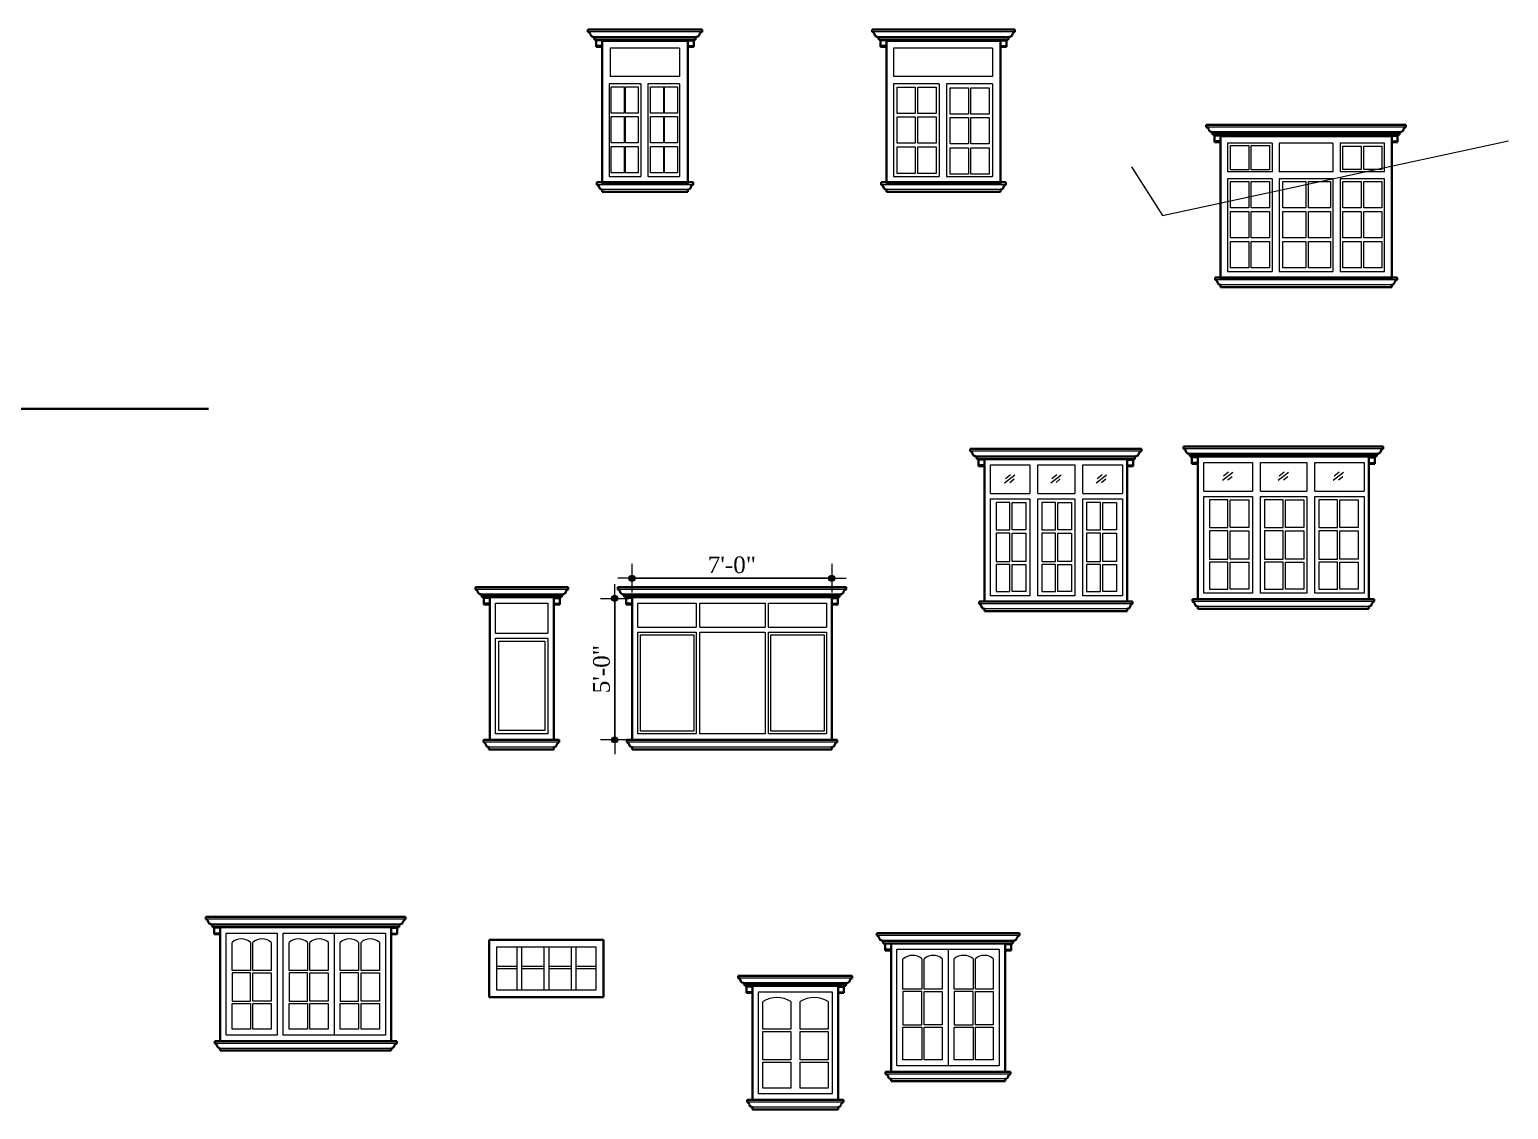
# Model space of a CAD drawing. Header units: inches. Extents: x 244 to 65245, y -2247 to 11745.
# Drawn here: x 62207 to 62829, y 8585 to 9039 of the extents above; entities that cross this region are included whole.
import ezdxf

# ---------------------------------------------------------------- set-up
doc = ezdxf.new("R2010")
doc.units = ezdxf.units.IN
doc.header["$MEASUREMENT"] = 0
for name, color, linetype, lineweight in [('CORNICE', 150, 'Continuous', 9), ('DIMENSION', 115, 'Continuous', 15), ('DOOR ELEVATION', 21, 'Continuous', 15), ('ELEVATION', 30, 'Continuous', 35), ('HACTH', 8, 'Continuous', 13), ('hatch', 12, 'Continuous', 9), ('Location', 8, 'Continuous', 13), ('WINDOW ELEVATION', 5, 'Continuous', 18), ('WINDOW FRAME', 3, 'Continuous', 15)]:
    doc.layers.add(name, color=color, linetype=linetype, lineweight=lineweight)
doc.styles.add('7 INCH', font='times.ttf', dxfattribs={"height": 7})
doc.dimstyles.new('7 INCH', dxfattribs={"dimscale": 0, "dimtxt": 7, "dimasz": 1, "dimexe": 2, "dimexo": 9, "dimgap": 2, "dimtad": 1, "dimdec": 0, "dimzin": 3, "dimdsep": 46, "dimlunit": 4, "dimtxsty": '7 INCH', "dimblk": 'DIM', "dimcen": 3, "dimdle": 3, "dimse1": 1, "dimse2": 1, "dimclrd": 256, "dimclre": 256, "dimclrt": 7, "dimadec": 1, "dimazin": 2, "dimtfac": 1, "dimtdec": 0, "dimtix": 1, "dimtofl": 0, "dimtmove": 2, "dimatfit": 3, "dimldrblk": 'DIM', "dimfxl": 2, "dimfrac": 2, "dimtolj": 2, "dimtzin": 0, "dimarcsym": 0})

# ---------------------------------------------------------------- blocks, each defined once
blk = doc.blocks.new('DIM')
at = {"layer": 'DIMENSION'}
h = blk.add_hatch(color=256, dxfattribs=at)
h.paths.add_polyline_path([(0, 1.28), (0, 0), (1.28, 0, 0.414214)])
h.paths.add_polyline_path([(1.28, 0), (0, 0), (0, -1.28, 0.414214)])
h.paths.add_polyline_path([(0, 0), (-1.28, 0, 0.414214), (0, -1.28)])
h.paths.add_polyline_path([(0, 1.28, 0.414214), (-1.28, 0), (0, 0)])
for p, q in [((-6, 0), (6, 0)), ((0, 6), (0, -6))]:
    blk.add_line(p, q, dxfattribs=at)
blk.add_circle((0, 0), 1.28, dxfattribs=at)
blk = doc.blocks.new('*D51')
at = {"layer": 'Defpoints', "color": 0, "lineweight": -2, "ltscale": 2, "transparency": 16777216}
for p in [(62544.85, 8808.01), (62460.85, 8800), (62544.85, 8800)]:
    blk.add_point(p, dxfattribs=at)
at = {"layer": 'DIMENSION', "lineweight": -2, "ltscale": 2, "transparency": 16777216}
blk.add_line((62461.85, 8808.01), (62543.85, 8808.01), dxfattribs=at)
at = {"layer": 'DIMENSION', "lineweight": -2, "ltscale": 2, "transparency": 16777216, "rotation": 180}
blk.add_blockref('DIM', (62460.85, 8808.01), dxfattribs=at)
at = {"layer": 'DIMENSION', "lineweight": -2, "ltscale": 2, "transparency": 16777216}
blk.add_blockref('DIM', (62544.85, 8808.01), dxfattribs=at)
at = {"layer": 'DIMENSION', "color": 7, "ltscale": 2, "transparency": 16777216, "insert": (62502.85, 8813.58), "char_height": 7, "attachment_point": 5, "style": '7 INCH'}
blk.add_mtext('\\A2;7\'-0"', dxfattribs=at)
blk = doc.blocks.new('*D52')
at = {"layer": 'Defpoints', "color": 0, "lineweight": -2, "ltscale": 2, "transparency": 16777216}
for p in [(62460.85, 8799.5), (62453.58, 8740), (62460.85, 8740)]:
    blk.add_point(p, dxfattribs=at)
at = {"layer": 'DIMENSION', "lineweight": -2, "ltscale": 2, "transparency": 16777216}
blk.add_line((62453.58, 8798.5), (62453.58, 8741), dxfattribs=at)
for p, rotation in [((62453.58, 8799.5), 90), ((62453.58, 8740), 270)]:
    blk.add_blockref('DIM', p, dxfattribs=dict(at, rotation=rotation))
at = {"layer": 'DIMENSION', "color": 7, "ltscale": 2, "transparency": 16777216, "insert": (62448.02, 8769.75), "char_height": 7, "attachment_point": 5, "rotation": 90, "style": '7 INCH'}
blk.add_mtext('\\A2;5\'-0"', dxfattribs=at)

msp = doc.modelspace()

# ---------------------------------------------------------------- linework, layer by layer
at = {"layer": 'CORNICE'}
for p, q in [((62675.08, 8861.43), (62603.08, 8861.43)), ((62672.82, 8859.41), (62605.34, 8859.41)), ((62672.32, 8858.91), (62605.84, 8858.91)), ((62776.8, 8862.46), (62692.8, 8862.46)), ((62774.55, 8860.43), (62695.06, 8860.43)), ((62774.05, 8859.94), (62695.56, 8859.94)), ((62698.8, 8858.69), (62696.3, 8858.69)), ((62770.8, 8858.69), (62773.3, 8858.69)), ((62609.08, 8857.66), (62606.58, 8857.66)), ((62609.08, 8855.66), (62606.58, 8855.66)), ((62669.08, 8857.66), (62671.58, 8857.66)), ((62669.08, 8855.66), (62671.58, 8855.66)), ((62698.8, 8856.69), (62696.3, 8856.69)), ((62770.8, 8856.69), (62773.3, 8856.69)), ((62433.97, 8803.27), (62394.97, 8803.27)), ((62550.85, 8803.27), (62454.85, 8803.27)), ((62431.71, 8801.24), (62397.22, 8801.24)), ((62431.21, 8800.75), (62397.72, 8800.75)), ((62400.97, 8799.5), (62398.47, 8799.5)), ((62400.97, 8797.5), (62398.47, 8797.5)), ((62427.97, 8799.5), (62430.47, 8799.5)), ((62427.97, 8797.5), (62430.47, 8797.5)), ((62548.6, 8801.24), (62457.11, 8801.24)), ((62548.1, 8800.75), (62457.61, 8800.75)), ((62460.85, 8799.5), (62458.35, 8799.5)), ((62460.85, 8797.5), (62458.35, 8797.5)), ((62544.85, 8799.5), (62547.35, 8799.5)), ((62544.85, 8797.5), (62547.35, 8797.5)), ((62671.34, 8797.16), (62606.82, 8797.16)), ((62773.06, 8798.19), (62696.55, 8798.19)), ((62770.8, 8796.16), (62698.8, 8796.16)), ((62669.08, 8795.14), (62609.08, 8795.14)), ((62430.22, 8739), (62398.39, 8739)), ((62427.97, 8736.97), (62400.65, 8736.97)), ((62547.11, 8739), (62458.6, 8739)), ((62544.85, 8736.97), (62460.85, 8736.97)), ((62365.59, 8664.51), (62281.59, 8664.51)), ((62363.33, 8662.48), (62283.85, 8662.48)), ((62362.83, 8661.99), (62284.35, 8661.99)), ((62287.59, 8660.74), (62285.09, 8660.74)), ((62359.59, 8660.74), (62362.09, 8660.74)), ((62287.59, 8658.74), (62285.09, 8658.74)), ((62359.59, 8658.74), (62362.09, 8658.74)), ((62623.79, 8657.66), (62563.79, 8657.66)), ((62621.53, 8655.63), (62566.05, 8655.63)), ((62621.03, 8655.14), (62566.05, 8655.14)), ((62617.79, 8653.89), (62620.29, 8653.89)), ((62569.79, 8651.89), (62567.29, 8651.89)), ((62617.79, 8651.89), (62620.29, 8651.89)), ((62553.49, 8639.78), (62505.49, 8639.78)), ((62551.23, 8637.76), (62507.75, 8637.76)), ((62550.73, 8637.26), (62507.75, 8637.26)), ((62511.49, 8636.01), (62508.99, 8636.01)), ((62547.49, 8636.01), (62549.99, 8636.01)), ((62511.49, 8634.01), (62508.99, 8634.01)), ((62547.49, 8634.01), (62549.99, 8634.01)), ((62361.85, 8612.24), (62285.33, 8612.24)), ((62359.59, 8610.21), (62287.59, 8610.21)), ((62620.05, 8599.39), (62567.53, 8599.39)), ((62617.79, 8597.36), (62569.79, 8597.36)), ((62549.75, 8587.51), (62509.23, 8587.51)), ((62547.49, 8585.49), (62511.49, 8585.49))]:
    msp.add_line(p, q, dxfattribs=at)
at = {"layer": 'DIMENSION', "ltscale": 2}
for p, q in [((62683.99, 8960.56), (62829.49, 8992.06)), ((62670.99, 8981.06), (62683.99, 8960.56)), ((62403.78, 8652.8), (62403.78, 8634.8)), ((62445.78, 8652.8), (62403.78, 8652.8)), ((62445.78, 8634.8), (62445.78, 8652.8)), ((62403.78, 8634.8), (62445.78, 8634.8))]:
    msp.add_line(p, q, dxfattribs=at)
at = {"layer": 'DOOR ELEVATION', "linetype": 'Continuous'}
for p, q in [((62711.39, 8991.02), (62711.39, 8979.02)), ((62730.1, 8991.02), (62711.39, 8991.02)), ((62730.1, 8991.02), (62730.1, 8979.02)), ((62733.1, 8991.02), (62733.1, 8979.02)), ((62755.68, 8991.02), (62733.1, 8991.02)), ((62755.68, 8991.02), (62755.68, 8979.02)), ((62777.39, 8991.02), (62758.68, 8991.02)), ((62758.68, 8991.02), (62758.68, 8979.02)), ((62777.39, 8979.02), (62777.39, 8991.02)), ((62730.1, 8979.02), (62711.39, 8979.02)), ((62755.68, 8979.02), (62733.1, 8979.02)), ((62777.39, 8979.02), (62758.68, 8979.02)), ((62730.1, 8976.02), (62711.39, 8976.02)), ((62711.39, 8976.02), (62711.39, 8937.02)), ((62730.1, 8976.02), (62730.1, 8937.02)), ((62755.68, 8976.02), (62733.1, 8976.02)), ((62733.1, 8976.02), (62733.1, 8937.02)), ((62755.68, 8976.02), (62755.68, 8937.02)), ((62777.39, 8976.02), (62758.68, 8976.02)), ((62758.68, 8976.02), (62758.68, 8937.02)), ((62777.39, 8937.02), (62777.39, 8976.02)), ((62711.39, 8937.02), (62730.1, 8937.02)), ((62733.1, 8937.02), (62755.68, 8937.02)), ((62758.68, 8937.02), (62777.39, 8937.02))]:
    msp.add_line(p, q, dxfattribs=at)
at = {"layer": 'ELEVATION', "linetype": 'Continuous'}
for p, q in [((62490.29, 9038.83), (62442.29, 9038.83)), ((62442.29, 9037.83), (62442.29, 9038.83)), ((62442.29, 9037.83), (62442.29, 9038.83)), ((62490.29, 9037.83), (62490.29, 9038.83)), ((62490.29, 9037.83), (62490.29, 9038.83)), ((62621.87, 9038.83), (62561.87, 9038.83)), ((62561.87, 9037.83), (62561.87, 9038.83)), ((62561.87, 9037.83), (62561.87, 9038.83)), ((62621.87, 9037.83), (62621.87, 9038.83)), ((62621.87, 9037.83), (62621.87, 9038.83)), ((62444.55, 9035.8), (62444.55, 9035.31)), ((62445.05, 9035.31), (62444.55, 9035.31)), ((62445.05, 9035.31), (62445.05, 9034.56)), ((62445.79, 9034.56), (62445.05, 9034.56)), ((62445.79, 9034.56), (62445.79, 9031.56)), ((62445.79, 9034.56), (62486.79, 9034.56)), ((62486.79, 9034.56), (62487.53, 9034.56)), ((62486.79, 9034.56), (62486.79, 9031.56)), ((62487.53, 9035.31), (62488.03, 9035.31)), ((62487.53, 9035.31), (62487.53, 9034.56)), ((62488.03, 9035.8), (62488.03, 9035.31)), ((62564.13, 9035.8), (62564.13, 9035.31)), ((62564.63, 9035.31), (62564.13, 9035.31)), ((62564.63, 9035.31), (62564.63, 9034.56)), ((62565.37, 9034.56), (62564.63, 9034.56)), ((62565.37, 9034.56), (62565.37, 9031.56)), ((62565.37, 9034.56), (62618.37, 9034.56)), ((62618.37, 9034.56), (62619.11, 9034.56)), ((62618.37, 9034.56), (62618.37, 9031.56)), ((62619.11, 9035.31), (62619.61, 9035.31)), ((62619.11, 9035.31), (62619.11, 9034.56)), ((62619.61, 9035.8), (62619.61, 9035.31)), ((62448.29, 9031.56), (62445.79, 9031.56)), ((62484.29, 9031.56), (62486.79, 9031.56)), ((62567.87, 9031.56), (62565.37, 9031.56)), ((62615.87, 9031.56), (62618.37, 9031.56)), ((62786.39, 8998.79), (62702.39, 8998.79)), ((62702.39, 8997.79), (62702.39, 8998.79)), ((62702.39, 8997.79), (62702.39, 8998.79)), ((62704.65, 8995.76), (62704.65, 8995.27)), ((62705.15, 8995.27), (62704.65, 8995.27)), ((62705.15, 8995.27), (62705.15, 8994.52)), ((62783.63, 8995.27), (62784.13, 8995.27)), ((62783.63, 8995.27), (62783.63, 8994.52)), ((62784.13, 8995.76), (62784.13, 8995.27)), ((62786.39, 8997.79), (62786.39, 8998.79)), ((62786.39, 8997.79), (62786.39, 8998.79)), ((62705.89, 8994.52), (62705.15, 8994.52)), ((62705.89, 8994.52), (62705.89, 8991.52)), ((62705.89, 8994.52), (62782.89, 8994.52)), ((62708.39, 8991.52), (62705.89, 8991.52)), ((62780.39, 8991.52), (62782.89, 8991.52)), ((62782.89, 8994.52), (62783.63, 8994.52)), ((62782.89, 8994.52), (62782.89, 8991.52)), ((62446.03, 8973.56), (62446.03, 8974.56)), ((62486.55, 8974.56), (62446.03, 8974.56)), ((62448.29, 8971.53), (62448.29, 8970.56)), ((62484.29, 8970.56), (62448.29, 8970.56)), ((62484.29, 8971.53), (62484.29, 8970.56)), ((62486.55, 8973.56), (62486.55, 8974.56)), ((62565.61, 8973.56), (62565.61, 8974.56)), ((62618.13, 8974.56), (62565.61, 8974.56)), ((62567.87, 8971.53), (62567.87, 8970.56)), ((62615.87, 8970.56), (62567.87, 8970.56)), ((62615.87, 8971.53), (62615.87, 8970.56)), ((62618.13, 8973.56), (62618.13, 8974.56)), ((62706.13, 8933.52), (62706.13, 8934.52)), ((62782.65, 8934.52), (62706.13, 8934.52)), ((62782.65, 8933.52), (62782.65, 8934.52)), ((62708.39, 8931.49), (62708.39, 8930.52)), ((62780.39, 8930.52), (62708.39, 8930.52)), ((62780.39, 8931.49), (62780.39, 8930.52)), ((62675.08, 8862.43), (62603.08, 8862.43)), ((62603.08, 8861.43), (62603.08, 8862.43)), ((62603.08, 8861.43), (62603.08, 8862.43)), ((62605.34, 8859.41), (62605.34, 8858.91)), ((62605.84, 8858.91), (62605.34, 8858.91)), ((62605.84, 8858.91), (62605.84, 8858.16)), ((62672.32, 8858.91), (62672.82, 8858.91)), ((62672.32, 8858.91), (62672.32, 8858.16)), ((62672.82, 8859.41), (62672.82, 8858.91)), ((62675.08, 8861.43), (62675.08, 8862.43)), ((62675.08, 8861.43), (62675.08, 8862.43)), ((62776.8, 8863.46), (62692.8, 8863.46)), ((62692.8, 8862.46), (62692.8, 8863.46)), ((62692.8, 8862.46), (62692.8, 8863.46)), ((62695.06, 8860.43), (62695.06, 8859.94)), ((62695.56, 8859.94), (62695.06, 8859.94)), ((62695.56, 8859.94), (62695.56, 8859.19)), ((62696.3, 8859.19), (62695.56, 8859.19)), ((62696.3, 8859.19), (62696.3, 8856.19)), ((62696.3, 8859.19), (62773.3, 8859.19)), ((62698.8, 8859.19), (62770.8, 8859.19)), ((62773.3, 8859.19), (62774.05, 8859.19)), ((62773.3, 8859.19), (62773.3, 8856.19)), ((62774.05, 8859.94), (62774.55, 8859.94)), ((62774.05, 8859.94), (62774.05, 8859.19)), ((62774.55, 8860.43), (62774.55, 8859.94)), ((62776.8, 8862.46), (62776.8, 8863.46)), ((62776.8, 8862.46), (62776.8, 8863.46)), ((62606.58, 8858.16), (62605.84, 8858.16)), ((62606.58, 8858.16), (62606.58, 8855.16)), ((62606.58, 8858.16), (62671.58, 8858.16)), ((62609.08, 8855.16), (62606.58, 8855.16)), ((62609.08, 8858.16), (62669.08, 8858.16)), ((62669.08, 8855.16), (62671.58, 8855.16)), ((62671.58, 8858.16), (62672.32, 8858.16)), ((62671.58, 8858.16), (62671.58, 8855.16)), ((62698.8, 8856.19), (62696.3, 8856.19)), ((62770.8, 8856.19), (62773.3, 8856.19)), ((62433.97, 8804.27), (62394.97, 8804.27)), ((62394.97, 8803.27), (62394.97, 8804.27)), ((62394.97, 8803.27), (62394.97, 8804.27)), ((62433.97, 8803.27), (62433.97, 8804.27)), ((62433.97, 8803.27), (62433.97, 8804.27)), ((62550.85, 8804.27), (62454.85, 8804.27)), ((62454.85, 8803.27), (62454.85, 8804.27)), ((62454.85, 8803.27), (62454.85, 8804.27)), ((62550.85, 8803.27), (62550.85, 8804.27)), ((62550.85, 8803.27), (62550.85, 8804.27)), ((62397.22, 8801.24), (62397.22, 8800.75)), ((62397.72, 8800.75), (62397.22, 8800.75)), ((62397.72, 8800.75), (62397.72, 8800)), ((62398.47, 8800), (62397.72, 8800)), ((62398.47, 8800), (62398.47, 8797)), ((62398.47, 8800), (62430.47, 8800)), ((62400.97, 8797), (62398.47, 8797)), ((62400.97, 8800), (62427.97, 8800)), ((62400.97, 8800), (62400.97, 8740)), ((62427.97, 8800), (62427.97, 8740)), ((62427.97, 8797), (62430.47, 8797)), ((62430.47, 8800), (62430.47, 8797)), ((62430.47, 8800), (62431.21, 8800)), ((62431.21, 8800.75), (62431.21, 8800)), ((62431.21, 8800.75), (62431.71, 8800.75)), ((62431.71, 8801.24), (62431.71, 8800.75)), ((62457.11, 8801.24), (62457.11, 8800.75)), ((62457.61, 8800.75), (62457.11, 8800.75)), ((62457.61, 8800.75), (62457.61, 8800)), ((62458.35, 8800), (62457.61, 8800)), ((62458.35, 8800), (62458.35, 8797)), ((62458.35, 8800), (62547.35, 8800)), ((62460.85, 8797), (62458.35, 8797)), ((62544.85, 8797), (62547.35, 8797)), ((62547.35, 8800), (62548.1, 8800)), ((62547.35, 8800), (62547.35, 8797)), ((62548.1, 8800.75), (62548.6, 8800.75)), ((62548.1, 8800.75), (62548.1, 8800)), ((62548.6, 8801.24), (62548.6, 8800.75)), ((62606.82, 8797.16), (62606.82, 8798.16)), ((62671.34, 8798.16), (62606.82, 8798.16)), ((62669.08, 8798.16), (62609.08, 8798.16)), ((62671.34, 8797.16), (62671.34, 8798.16)), ((62696.55, 8798.19), (62696.55, 8799.19)), ((62773.06, 8799.19), (62696.55, 8799.19)), ((62770.8, 8799.19), (62698.8, 8799.19)), ((62698.8, 8796.16), (62698.8, 8795.19)), ((62770.8, 8796.16), (62770.8, 8795.19)), ((62773.06, 8798.19), (62773.06, 8799.19)), ((62609.08, 8795.14), (62609.08, 8794.16)), ((62669.08, 8794.16), (62609.08, 8794.16)), ((62669.08, 8795.14), (62669.08, 8794.16)), ((62770.8, 8795.19), (62698.8, 8795.19)), ((62398.39, 8739), (62398.39, 8740)), ((62430.22, 8740), (62398.39, 8740)), ((62430.22, 8740), (62400.65, 8740)), ((62400.65, 8736.97), (62400.65, 8736)), ((62427.97, 8736), (62400.65, 8736)), ((62427.97, 8736.97), (62427.97, 8736)), ((62430.22, 8739), (62430.22, 8740)), ((62458.6, 8739), (62458.6, 8740)), ((62547.11, 8740), (62458.6, 8740)), ((62460.85, 8736.97), (62460.85, 8736)), ((62544.85, 8736), (62460.85, 8736)), ((62544.85, 8736.97), (62544.85, 8736)), ((62547.11, 8739), (62547.11, 8740)), ((62365.59, 8665.51), (62281.59, 8665.51)), ((62281.59, 8664.51), (62281.59, 8665.51)), ((62281.59, 8664.51), (62281.59, 8665.51)), ((62365.59, 8664.51), (62365.59, 8665.51)), ((62365.59, 8664.51), (62365.59, 8665.51)), ((62283.85, 8662.48), (62283.85, 8661.99)), ((62284.35, 8661.99), (62283.85, 8661.99)), ((62284.35, 8661.99), (62284.35, 8661.24)), ((62285.09, 8661.24), (62284.35, 8661.24)), ((62285.09, 8661.24), (62285.09, 8658.24)), ((62285.09, 8661.24), (62362.09, 8661.24)), ((62287.59, 8661.24), (62359.59, 8661.24)), ((62287.59, 8613.24), (62287.59, 8661.24)), ((62359.59, 8661.24), (62359.59, 8613.24)), ((62362.09, 8661.24), (62362.83, 8661.24)), ((62362.09, 8661.24), (62362.09, 8658.24)), ((62362.83, 8661.99), (62363.33, 8661.99)), ((62362.83, 8661.99), (62362.83, 8661.24)), ((62363.33, 8662.48), (62363.33, 8661.99)), ((62287.59, 8658.24), (62285.09, 8658.24)), ((62359.59, 8658.24), (62362.09, 8658.24)), ((62400.78, 8655.8), (62400.78, 8631.8)), ((62448.78, 8655.8), (62400.78, 8655.8)), ((62448.78, 8631.8), (62448.78, 8655.8)), ((62623.79, 8658.66), (62563.79, 8658.66)), ((62563.79, 8657.66), (62563.79, 8658.66)), ((62563.79, 8657.66), (62563.79, 8658.66)), ((62566.05, 8655.63), (62566.05, 8655.14)), ((62566.55, 8655.14), (62566.05, 8655.14)), ((62566.55, 8655.14), (62566.55, 8654.39)), ((62567.29, 8654.39), (62566.55, 8654.39)), ((62566.55, 8654.39), (62620.29, 8654.39)), ((62567.29, 8654.39), (62567.29, 8651.39)), ((62620.29, 8654.39), (62621.03, 8654.39)), ((62620.29, 8654.39), (62620.29, 8651.39)), ((62621.03, 8655.14), (62621.53, 8655.14)), ((62621.03, 8655.14), (62621.03, 8654.39)), ((62621.53, 8655.63), (62621.53, 8655.14)), ((62623.79, 8657.66), (62623.79, 8658.66)), ((62623.79, 8657.66), (62623.79, 8658.66)), ((62569.79, 8651.39), (62567.29, 8651.39)), ((62617.79, 8651.39), (62620.29, 8651.39)), ((62553.49, 8640.78), (62505.49, 8640.78)), ((62505.49, 8639.78), (62505.49, 8640.78)), ((62505.49, 8639.78), (62505.49, 8640.78)), ((62553.49, 8639.78), (62553.49, 8640.78)), ((62553.49, 8639.78), (62553.49, 8640.78)), ((62507.75, 8637.76), (62507.75, 8637.26)), ((62508.25, 8637.26), (62507.75, 8637.26)), ((62508.25, 8637.26), (62508.25, 8636.51)), ((62508.99, 8636.51), (62508.25, 8636.51)), ((62508.25, 8636.51), (62549.99, 8636.51)), ((62508.99, 8636.51), (62508.99, 8633.51)), ((62549.99, 8636.51), (62550.73, 8636.51)), ((62549.99, 8636.51), (62549.99, 8633.51)), ((62550.73, 8637.26), (62551.23, 8637.26)), ((62550.73, 8637.26), (62550.73, 8636.51)), ((62551.23, 8637.76), (62551.23, 8637.26)), ((62400.78, 8631.8), (62448.78, 8631.8)), ((62511.49, 8633.51), (62508.99, 8633.51)), ((62547.49, 8633.51), (62549.99, 8633.51)), ((62285.33, 8612.24), (62285.33, 8613.24)), ((62361.85, 8613.24), (62285.33, 8613.24)), ((62359.59, 8613.24), (62287.59, 8613.24)), ((62287.59, 8610.21), (62287.59, 8609.24)), ((62359.59, 8610.21), (62359.59, 8609.24)), ((62361.85, 8612.24), (62361.85, 8613.24)), ((62359.59, 8609.24), (62287.59, 8609.24)), ((62567.53, 8599.39), (62567.53, 8600.39)), ((62620.05, 8600.39), (62567.53, 8600.39)), ((62569.79, 8597.36), (62569.79, 8596.39)), ((62617.79, 8597.36), (62617.79, 8596.39)), ((62620.05, 8599.39), (62620.05, 8600.39)), ((62617.79, 8596.39), (62569.79, 8596.39)), ((62509.23, 8587.51), (62509.23, 8588.51)), ((62549.75, 8588.51), (62509.23, 8588.51)), ((62511.49, 8585.49), (62511.49, 8584.51)), ((62547.49, 8584.51), (62511.49, 8584.51)), ((62547.49, 8585.49), (62547.49, 8584.51)), ((62549.75, 8587.51), (62549.75, 8588.51))]:
    msp.add_line(p, q, dxfattribs=at)
at = {"layer": 'ELEVATION', "ltscale": 2}
msp.add_line((62282.68, 8879.3), (61994.68, 8879.3), dxfattribs=at)
at = {"layer": 'ELEVATION', "linetype": 'Continuous'}
for points in [[(62448.29, 8974.06), (62484.29, 8974.06), (62484.29, 9034.06), (62448.29, 9034.06)], [(62567.87, 8974.06), (62615.87, 8974.06), (62615.87, 9034.06), (62567.87, 9034.06)], [(62708.39, 8934.02), (62780.39, 8934.02), (62780.39, 8994.02), (62708.39, 8994.02)], [(62698.8, 8859.19), (62770.8, 8859.19), (62770.8, 8799.19), (62698.8, 8799.19)], [(62609.08, 8858.16), (62669.08, 8858.16), (62669.08, 8798.16), (62609.08, 8798.16)], [(62460.85, 8800), (62544.85, 8800), (62544.85, 8740), (62460.85, 8740)], [(62569.79, 8654.39), (62617.79, 8654.39), (62617.79, 8600.39), (62569.79, 8600.39)], [(62511.49, 8636.51), (62547.49, 8636.51), (62547.49, 8588.51), (62511.49, 8588.51)]]:
    msp.add_lwpolyline(points, close=True, dxfattribs=at)
for centre, start, end in [((62442.03, 9036.57), 11.637, 78.363), ((62444.55, 9037.09), 191.637, 270), ((62488.03, 9037.09), 270, 348.363), ((62490.55, 9036.57), 101.637, 168.363), ((62561.61, 9036.57), 11.637, 78.363), ((62564.13, 9037.09), 191.637, 270), ((62619.61, 9037.09), 270, 348.363), ((62622.13, 9036.57), 101.637, 168.363), ((62702.13, 8996.53), 11.637, 78.363), ((62704.65, 8997.05), 191.637, 270), ((62784.13, 8997.05), 270, 348.363), ((62786.65, 8996.53), 101.637, 168.363), ((62445.77, 8972.3), 11.637, 78.363), ((62448.29, 8972.82), 191.637, 270), ((62484.29, 8972.82), 270, 348.363), ((62486.81, 8972.3), 101.637, 168.363), ((62565.35, 8972.3), 11.637, 78.363), ((62567.87, 8972.82), 191.637, 270), ((62615.87, 8972.82), 270, 348.363), ((62618.39, 8972.3), 101.637, 168.363), ((62705.87, 8932.26), 11.637, 78.363), ((62782.91, 8932.26), 101.637, 168.363), ((62708.39, 8932.78), 191.637, 270), ((62780.39, 8932.78), 270, 348.363), ((62602.82, 8860.17), 11.637, 78.363), ((62605.34, 8860.69), 191.637, 270), ((62672.82, 8860.69), 270, 348.363), ((62675.34, 8860.17), 101.637, 168.363), ((62692.55, 8861.2), 11.637, 78.363), ((62695.06, 8861.72), 191.637, 270), ((62774.55, 8861.72), 270, 348.363), ((62777.06, 8861.2), 101.637, 168.363), ((62394.71, 8802.01), 11.637, 78.363), ((62397.22, 8802.53), 191.637, 270), ((62431.71, 8802.53), 270, 348.363), ((62434.22, 8802.01), 101.637, 168.363), ((62454.6, 8802.01), 11.637, 78.363), ((62457.11, 8802.53), 191.637, 270), ((62548.6, 8802.53), 270, 348.363), ((62551.11, 8802.01), 101.637, 168.363), ((62606.56, 8795.9), 11.637, 78.363), ((62609.08, 8796.42), 191.637, 270), ((62669.08, 8796.42), 270, 348.363), ((62671.6, 8795.9), 101.637, 168.363), ((62696.29, 8796.93), 11.637, 78.363), ((62698.8, 8797.45), 191.637, 270), ((62770.8, 8797.45), 270, 348.363), ((62773.32, 8796.93), 101.637, 168.363), ((62398.13, 8737.74), 11.637, 78.363), ((62400.65, 8738.26), 191.637, 270), ((62427.97, 8738.26), 270, 348.363), ((62430.48, 8737.74), 101.637, 168.363), ((62458.34, 8737.74), 11.637, 78.363), ((62460.85, 8738.26), 191.637, 270), ((62544.85, 8738.26), 270, 348.363), ((62547.37, 8737.74), 101.637, 168.363), ((62281.33, 8663.25), 11.637, 78.363), ((62283.85, 8663.77), 191.637, 270), ((62363.33, 8663.77), 270, 348.363), ((62365.85, 8663.25), 101.637, 168.363), ((62563.53, 8656.4), 11.637, 78.363), ((62566.05, 8656.92), 191.637, 270), ((62621.53, 8656.92), 270, 348.363), ((62624.05, 8656.4), 101.637, 168.363), ((62505.23, 8638.53), 11.637, 78.363), ((62507.75, 8639.04), 191.637, 270), ((62551.23, 8639.04), 270, 348.363), ((62553.75, 8638.53), 101.637, 168.363), ((62285.07, 8610.98), 11.637, 78.363), ((62287.59, 8611.5), 191.637, 270), ((62359.59, 8611.5), 270, 348.363), ((62362.11, 8610.98), 101.637, 168.363), ((62567.27, 8598.13), 11.637, 78.363), ((62569.79, 8598.65), 191.637, 270), ((62617.79, 8598.65), 270, 348.363), ((62620.31, 8598.13), 101.637, 168.363), ((62508.98, 8586.26), 11.637, 78.363), ((62511.49, 8586.77), 191.637, 270), ((62547.49, 8586.77), 270, 348.363), ((62550.01, 8586.26), 101.637, 168.363)]:
    msp.add_arc(centre, 1.29, start, end, dxfattribs=at)
at = {"layer": 'HACTH'}
for p, q in [((62709.22, 8849.23), (62713.57, 8852.58)), ((62709.61, 8851.02), (62711.73, 8852.7)), ((62732.69, 8849.23), (62737.04, 8852.58)), ((62733.08, 8851.02), (62735.2, 8852.7)), ((62755.79, 8849.23), (62760.15, 8852.58)), ((62756.18, 8851.02), (62758.31, 8852.7)), ((62617.5, 8848.2), (62621.85, 8851.55)), ((62617.89, 8849.99), (62620.01, 8851.67)), ((62619.73, 8848.31), (62621.52, 8849.76)), ((62636.96, 8848.2), (62641.32, 8851.55)), ((62637.36, 8849.99), (62639.48, 8851.67)), ((62639.2, 8848.31), (62640.99, 8849.76)), ((62656.07, 8848.2), (62660.43, 8851.55)), ((62656.46, 8849.99), (62658.59, 8851.67)), ((62658.31, 8848.31), (62660.1, 8849.76)), ((62711.45, 8849.34), (62713.24, 8850.79)), ((62734.92, 8849.34), (62736.71, 8850.79)), ((62758.03, 8849.34), (62759.82, 8850.79))]:
    msp.add_line(p, q, dxfattribs=at)
for points in [[(62452.11, 9014.79), (62457.55, 9014.79), (62457.55, 9003.71), (62452.11, 9003.71)], [(62458.03, 9014.79), (62463.46, 9014.79), (62463.46, 9003.71), (62458.03, 9003.71)], [(62468.63, 9014.79), (62474.07, 9014.79), (62474.07, 9003.71), (62468.63, 9003.71)], [(62474.55, 9014.79), (62479.99, 9014.79), (62479.99, 9003.71), (62474.55, 9003.71)], [(62572.3, 9014.64), (62579.98, 9014.64), (62579.98, 9003.55), (62572.3, 9003.55)], [(62581.08, 9014.64), (62588.76, 9014.64), (62588.76, 9003.55), (62581.08, 9003.55)], [(62594.64, 9014.34), (62602.32, 9014.34), (62602.32, 9003.26), (62594.64, 9003.26)], [(62603.41, 9014.34), (62611.09, 9014.34), (62611.09, 9003.26), (62603.41, 9003.26)], [(62452.11, 9002.27), (62457.55, 9002.27), (62457.55, 8991.18), (62452.11, 8991.18)], [(62458.03, 9002.27), (62463.46, 9002.27), (62463.46, 8991.18), (62458.03, 8991.18)], [(62468.63, 9002.27), (62474.07, 9002.27), (62474.07, 8991.18), (62468.63, 8991.18)], [(62474.55, 9002.27), (62479.99, 9002.27), (62479.99, 8991.18), (62474.55, 8991.18)], [(62572.3, 9002.11), (62579.98, 9002.11), (62579.98, 8991.03), (62572.3, 8991.03)], [(62581.08, 9002.11), (62588.76, 9002.11), (62588.76, 8991.03), (62581.08, 8991.03)], [(62594.64, 9001.82), (62602.32, 9001.82), (62602.32, 8990.73), (62594.64, 8990.73)], [(62603.41, 9001.82), (62611.09, 9001.82), (62611.09, 8990.73), (62603.41, 8990.73)], [(62452.11, 8989.58), (62457.55, 8989.58), (62457.55, 8978.5), (62452.11, 8978.5)], [(62458.03, 8989.58), (62463.46, 8989.58), (62463.46, 8978.5), (62458.03, 8978.5)], [(62468.63, 8989.58), (62474.07, 8989.58), (62474.07, 8978.5), (62468.63, 8978.5)], [(62474.55, 8989.58), (62479.99, 8989.58), (62479.99, 8978.5), (62474.55, 8978.5)], [(62572.3, 8989.43), (62579.98, 8989.43), (62579.98, 8978.34), (62572.3, 8978.34)], [(62581.08, 8989.43), (62588.76, 8989.43), (62588.76, 8978.34), (62581.08, 8978.34)], [(62594.64, 8989.13), (62602.32, 8989.13), (62602.32, 8978.05), (62594.64, 8978.05)], [(62603.41, 8989.13), (62611.09, 8989.13), (62611.09, 8978.05), (62603.41, 8978.05)], [(62712.55, 8990.09), (62720.23, 8990.09), (62720.23, 8979.83), (62712.55, 8979.83)], [(62721.32, 8990.09), (62729, 8990.09), (62729, 8979.83), (62721.32, 8979.83)], [(62759.84, 8989.8), (62767.52, 8989.8), (62767.52, 8979.89), (62759.84, 8979.89)], [(62768.61, 8989.8), (62776.29, 8989.8), (62776.29, 8979.89), (62768.61, 8979.89)], [(62712.55, 8974.87), (62720.23, 8974.87), (62720.23, 8963.79), (62712.55, 8963.79)], [(62721.32, 8974.87), (62729, 8974.87), (62729, 8963.79), (62721.32, 8963.79)], [(62734.54, 8974.87), (62744.3, 8974.87), (62744.3, 8963.79), (62734.54, 8963.79)], [(62745.39, 8974.87), (62754.58, 8974.87), (62754.58, 8963.79), (62745.39, 8963.79)], [(62759.84, 8974.87), (62767.52, 8974.87), (62767.52, 8963.79), (62759.84, 8963.79)], [(62768.61, 8974.87), (62776.29, 8974.87), (62776.29, 8963.79), (62768.61, 8963.79)], [(62712.55, 8962.35), (62720.23, 8962.35), (62720.23, 8951.27), (62712.55, 8951.27)], [(62721.32, 8962.35), (62729, 8962.35), (62729, 8951.27), (62721.32, 8951.27)], [(62734.54, 8962.35), (62744.3, 8962.35), (62744.3, 8951.27), (62734.54, 8951.27)], [(62745.39, 8962.35), (62754.58, 8962.35), (62754.58, 8951.27), (62745.39, 8951.27)], [(62759.84, 8962.35), (62767.52, 8962.35), (62767.52, 8951.27), (62759.84, 8951.27)], [(62768.61, 8962.35), (62776.29, 8962.35), (62776.29, 8951.27), (62768.61, 8951.27)], [(62712.55, 8949.67), (62720.23, 8949.67), (62720.23, 8938.58), (62712.55, 8938.58)], [(62721.32, 8949.67), (62729, 8949.67), (62729, 8938.58), (62721.32, 8938.58)], [(62734.54, 8949.67), (62744.3, 8949.67), (62744.3, 8938.58), (62734.54, 8938.58)], [(62745.39, 8949.67), (62754.58, 8949.67), (62754.58, 8938.58), (62745.39, 8938.58)], [(62759.84, 8949.67), (62767.52, 8949.67), (62767.52, 8938.58), (62759.84, 8938.58)], [(62768.61, 8949.67), (62776.29, 8949.67), (62776.29, 8938.58), (62768.61, 8938.58)]]:
    msp.add_lwpolyline(points, close=True, dxfattribs=at)
at = {"layer": 'hatch', "linetype": 'Continuous'}
for p, q in [((62480.85, 9031.06), (62451.65, 9031.06)), ((62451.65, 9031.06), (62451.65, 9019.06)), ((62480.85, 9031.06), (62480.85, 9019.06)), ((62612.43, 9031.06), (62570.87, 9031.06)), ((62570.87, 9031.06), (62570.87, 9019.06)), ((62612.43, 9031.06), (62612.43, 9019.06)), ((62464.51, 9016.06), (62451.29, 9016.06)), ((62451.29, 9016.06), (62451.29, 8977.06)), ((62480.85, 9019.06), (62451.65, 9019.06)), ((62464.51, 9016.06), (62464.51, 8977.06)), ((62480.85, 9016.06), (62467.51, 9016.06)), ((62467.51, 9016.06), (62467.51, 8977.06)), ((62480.85, 9016.06), (62480.85, 8977.06)), ((62612.43, 9019.06), (62570.87, 9019.06)), ((62590.09, 9016.06), (62570.87, 9016.06)), ((62570.87, 9016.06), (62570.87, 8977.06)), ((62590.09, 9016.06), (62590.09, 8977.06)), ((62612.43, 9016.06), (62593.09, 9016.06)), ((62593.09, 9016.06), (62593.09, 8977.06)), ((62612.43, 9016.06), (62612.43, 8977.06)), ((62451.29, 8977.06), (62464.51, 8977.06)), ((62467.51, 8977.06), (62480.85, 8977.06)), ((62570.87, 8977.06), (62590.09, 8977.06)), ((62593.09, 8977.06), (62612.43, 8977.06))]:
    msp.add_line(p, q, dxfattribs=at)
at = {"layer": 'Location'}
for p, q in [((62490.29, 9037.83), (62442.29, 9037.83)), ((62488.03, 9035.8), (62444.55, 9035.8)), ((62487.53, 9035.31), (62445.05, 9035.31)), ((62448.29, 9034.06), (62445.79, 9034.06)), ((62484.29, 9034.06), (62486.79, 9034.06)), ((62621.87, 9037.83), (62561.87, 9037.83)), ((62619.61, 9035.8), (62564.13, 9035.8)), ((62619.11, 9035.31), (62564.63, 9035.31)), ((62567.87, 9034.06), (62565.37, 9034.06)), ((62615.87, 9034.06), (62618.37, 9034.06)), ((62448.29, 9032.06), (62445.79, 9032.06)), ((62484.29, 9032.06), (62486.79, 9032.06)), ((62567.87, 9032.06), (62565.37, 9032.06)), ((62615.87, 9032.06), (62618.37, 9032.06)), ((62786.39, 8997.79), (62702.39, 8997.79)), ((62784.13, 8995.76), (62704.65, 8995.76)), ((62783.63, 8995.27), (62705.15, 8995.27)), ((62708.39, 8994.02), (62705.89, 8994.02)), ((62708.39, 8992.02), (62705.89, 8992.02)), ((62780.39, 8994.02), (62782.89, 8994.02)), ((62780.39, 8992.02), (62782.89, 8992.02)), ((62486.55, 8973.56), (62446.03, 8973.56)), ((62484.29, 8971.53), (62448.29, 8971.53)), ((62618.13, 8973.56), (62565.61, 8973.56)), ((62615.87, 8971.53), (62567.87, 8971.53)), ((62782.65, 8933.52), (62706.13, 8933.52)), ((62780.39, 8931.49), (62708.39, 8931.49))]:
    msp.add_line(p, q, dxfattribs=at)
at = {"layer": 'WINDOW ELEVATION'}
for p, q in [((62292.59, 8643.03), (62292.59, 8654.68)), ((62300.34, 8654.68), (62300.34, 8643.03)), ((62301.34, 8643.03), (62301.34, 8654.68)), ((62309.09, 8654.68), (62309.09, 8643.03)), ((62316.59, 8643.03), (62316.59, 8654.68)), ((62324.34, 8654.68), (62324.34, 8643.03)), ((62325.34, 8643.03), (62325.34, 8654.68)), ((62333.09, 8654.68), (62333.09, 8643.03)), ((62335.59, 8658.74), (62335.59, 8615.74)), ((62338.09, 8643.03), (62338.09, 8654.68)), ((62345.84, 8654.68), (62345.84, 8643.03)), ((62346.84, 8643.03), (62346.84, 8654.68)), ((62354.59, 8654.68), (62354.59, 8643.03)), ((62412.38, 8652.8), (62412.38, 8634.8)), ((62414.38, 8652.8), (62414.38, 8634.8)), ((62423.8, 8652.8), (62423.8, 8634.8)), ((62425.8, 8652.8), (62425.8, 8634.8)), ((62435.18, 8652.8), (62435.18, 8634.8)), ((62437.18, 8652.8), (62437.18, 8634.8)), ((62574.79, 8635.12), (62574.79, 8647.74)), ((62582.79, 8647.94), (62582.79, 8635.12)), ((62583.79, 8635.12), (62583.79, 8647.94)), ((62591.29, 8647.94), (62591.29, 8635.12)), ((62593.79, 8651.89), (62593.79, 8602.89)), ((62596.29, 8635.12), (62596.29, 8647.94)), ((62604.29, 8647.94), (62604.29, 8635.12)), ((62605.29, 8635.12), (62605.29, 8647.94)), ((62612.79, 8647.94), (62612.79, 8635.12)), ((62300.34, 8643.03), (62292.59, 8643.03)), ((62309.09, 8643.03), (62301.34, 8643.03)), ((62324.34, 8643.03), (62316.59, 8643.03)), ((62333.09, 8643.03), (62325.34, 8643.03)), ((62345.84, 8643.03), (62338.09, 8643.03)), ((62354.59, 8643.03), (62346.84, 8643.03)), ((62403.78, 8644.8), (62412.38, 8644.8)), ((62403.78, 8643.8), (62412.38, 8643.8)), ((62414.38, 8644.8), (62423.8, 8644.8)), ((62414.38, 8643.8), (62423.8, 8643.8)), ((62425.8, 8644.8), (62435.18, 8644.8)), ((62425.8, 8643.8), (62435.18, 8643.8)), ((62437.18, 8644.8), (62445.78, 8644.8)), ((62437.18, 8643.8), (62445.78, 8643.8)), ((62582.79, 8635.12), (62574.79, 8635.12)), ((62591.29, 8635.12), (62583.79, 8635.12)), ((62604.29, 8635.12), (62596.29, 8635.12)), ((62612.79, 8635.12), (62605.29, 8635.12)), ((62292.59, 8629.13), (62300.34, 8629.13)), ((62292.59, 8618.24), (62292.59, 8629.13)), ((62300.34, 8629.13), (62300.34, 8618.24)), ((62301.34, 8629.13), (62309.09, 8629.13)), ((62301.34, 8618.24), (62301.34, 8629.13)), ((62309.09, 8629.13), (62309.09, 8618.24)), ((62316.59, 8629.13), (62324.34, 8629.13)), ((62316.59, 8618.24), (62316.59, 8629.13)), ((62324.34, 8629.13), (62324.34, 8618.24)), ((62325.34, 8629.13), (62333.09, 8629.13)), ((62325.34, 8618.24), (62325.34, 8629.13)), ((62333.09, 8629.13), (62333.09, 8618.24)), ((62338.09, 8629.13), (62345.84, 8629.13)), ((62338.09, 8618.24), (62338.09, 8629.13)), ((62345.84, 8629.13), (62345.84, 8618.24)), ((62346.84, 8629.13), (62354.59, 8629.13)), ((62346.84, 8618.24), (62346.84, 8629.13)), ((62354.59, 8629.13), (62354.59, 8618.24)), ((62515.93, 8618.29), (62515.93, 8629.95)), ((62527.66, 8629.95), (62527.66, 8618.29)), ((62531.56, 8618.29), (62531.56, 8629.95)), ((62543.29, 8629.95), (62543.29, 8618.29)), ((62300.34, 8618.24), (62292.59, 8618.24)), ((62309.09, 8618.24), (62301.34, 8618.24)), ((62324.34, 8618.24), (62316.59, 8618.24)), ((62333.09, 8618.24), (62325.34, 8618.24)), ((62345.84, 8618.24), (62338.09, 8618.24)), ((62354.59, 8618.24), (62346.84, 8618.24)), ((62527.66, 8618.29), (62515.93, 8618.29)), ((62543.29, 8618.29), (62531.56, 8618.29)), ((62515.93, 8604.4), (62527.66, 8604.4)), ((62515.93, 8593.51), (62515.93, 8604.4)), ((62527.66, 8604.4), (62527.66, 8593.51)), ((62531.56, 8604.4), (62543.29, 8604.4)), ((62531.56, 8593.51), (62531.56, 8604.4)), ((62543.29, 8604.4), (62543.29, 8593.51)), ((62527.66, 8593.51), (62515.93, 8593.51)), ((62543.29, 8593.51), (62531.56, 8593.51))]:
    msp.add_line(p, q, dxfattribs=at)
for points in [[(62619.77, 8839.89), (62614.02, 8839.89), (62614.02, 8828.33), (62619.77, 8828.33)], [(62620.77, 8839.89), (62626.52, 8839.89), (62626.52, 8828.33), (62620.77, 8828.33)], [(62638.95, 8839.89), (62633.2, 8839.89), (62633.2, 8828.33), (62638.95, 8828.33)], [(62639.95, 8839.89), (62645.7, 8839.89), (62645.7, 8828.33), (62639.95, 8828.33)], [(62657.83, 8839.89), (62652.08, 8839.89), (62652.08, 8828.33), (62657.83, 8828.33)], [(62658.83, 8839.89), (62664.58, 8839.89), (62664.58, 8828.33), (62658.83, 8828.33)], [(62711.5, 8840.92), (62703.75, 8840.92), (62703.75, 8829.36), (62711.5, 8829.36)], [(62712.5, 8840.92), (62720.25, 8840.92), (62720.25, 8829.36), (62712.5, 8829.36)], [(62734.68, 8840.92), (62726.93, 8840.92), (62726.93, 8829.36), (62734.68, 8829.36)], [(62735.68, 8840.92), (62743.43, 8840.92), (62743.43, 8829.36), (62735.68, 8829.36)], [(62757.55, 8840.92), (62749.8, 8840.92), (62749.8, 8829.36), (62757.55, 8829.36)], [(62758.55, 8840.92), (62766.3, 8840.92), (62766.3, 8829.36), (62758.55, 8829.36)], [(62711.5, 8827.99), (62703.75, 8827.99), (62703.75, 8816.02), (62711.5, 8816.02)], [(62712.5, 8827.99), (62720.25, 8827.99), (62720.25, 8816.02), (62712.5, 8816.02)], [(62734.68, 8827.99), (62726.93, 8827.99), (62726.93, 8816.02), (62734.68, 8816.02)], [(62735.68, 8827.99), (62743.43, 8827.99), (62743.43, 8816.02), (62735.68, 8816.02)], [(62757.55, 8827.99), (62749.8, 8827.99), (62749.8, 8816.02), (62757.55, 8816.02)], [(62758.55, 8827.99), (62766.3, 8827.99), (62766.3, 8816.02), (62758.55, 8816.02)], [(62619.77, 8826.96), (62614.02, 8826.96), (62614.02, 8814.99), (62619.77, 8814.99)], [(62620.77, 8826.96), (62626.52, 8826.96), (62626.52, 8814.99), (62620.77, 8814.99)], [(62638.95, 8826.96), (62633.2, 8826.96), (62633.2, 8814.99), (62638.95, 8814.99)], [(62639.95, 8826.96), (62645.7, 8826.96), (62645.7, 8814.99), (62639.95, 8814.99)], [(62657.83, 8826.96), (62652.08, 8826.96), (62652.08, 8814.99), (62657.83, 8814.99)], [(62658.83, 8826.96), (62664.58, 8826.96), (62664.58, 8814.99), (62658.83, 8814.99)], [(62711.5, 8814.8), (62703.75, 8814.8), (62703.75, 8803.37), (62711.5, 8803.37)], [(62712.5, 8814.8), (62720.25, 8814.8), (62720.25, 8803.37), (62712.5, 8803.37)], [(62734.68, 8814.8), (62726.93, 8814.8), (62726.93, 8803.37), (62734.68, 8803.37)], [(62735.68, 8814.8), (62743.43, 8814.8), (62743.43, 8803.37), (62735.68, 8803.37)], [(62757.55, 8814.8), (62749.8, 8814.8), (62749.8, 8803.37), (62757.55, 8803.37)], [(62758.55, 8814.8), (62766.3, 8814.8), (62766.3, 8803.37), (62758.55, 8803.37)], [(62619.77, 8813.78), (62614.02, 8813.78), (62614.02, 8802.35), (62619.77, 8802.35)], [(62620.77, 8813.78), (62626.52, 8813.78), (62626.52, 8802.35), (62620.77, 8802.35)], [(62638.95, 8813.78), (62633.2, 8813.78), (62633.2, 8802.35), (62638.95, 8802.35)], [(62639.95, 8813.78), (62645.7, 8813.78), (62645.7, 8802.35), (62639.95, 8802.35)], [(62657.83, 8813.78), (62652.08, 8813.78), (62652.08, 8802.35), (62657.83, 8802.35)], [(62658.83, 8813.78), (62664.58, 8813.78), (62664.58, 8802.35), (62658.83, 8802.35)], [(62300.34, 8642.03), (62292.59, 8642.03), (62292.59, 8630.13), (62300.34, 8630.13)], [(62301.34, 8642.03), (62309.09, 8642.03), (62309.09, 8630.13), (62301.34, 8630.13)], [(62324.34, 8642.03), (62316.59, 8642.03), (62316.59, 8630.13), (62324.34, 8630.13)], [(62325.34, 8642.03), (62333.09, 8642.03), (62333.09, 8630.13), (62325.34, 8630.13)], [(62345.84, 8642.03), (62338.09, 8642.03), (62338.09, 8630.13), (62345.84, 8630.13)], [(62346.84, 8642.03), (62354.59, 8642.03), (62354.59, 8630.13), (62346.84, 8630.13)], [(62582.79, 8634.12), (62574.79, 8634.12), (62574.79, 8620.12), (62582.79, 8620.12)], [(62583.79, 8634.12), (62591.29, 8634.12), (62591.29, 8620.12), (62583.79, 8620.12)], [(62604.29, 8634.12), (62596.29, 8634.12), (62596.29, 8620.12), (62604.29, 8620.12)], [(62605.29, 8634.12), (62612.79, 8634.12), (62612.79, 8620.12), (62605.29, 8620.12)], [(62515.93, 8617.29), (62527.66, 8617.29), (62527.66, 8605.4), (62515.93, 8605.4)], [(62531.56, 8617.29), (62543.29, 8617.29), (62543.29, 8605.4), (62531.56, 8605.4)], [(62574.79, 8619.12), (62582.79, 8619.12), (62582.79, 8605.39), (62574.79, 8605.39)], [(62583.79, 8619.12), (62591.29, 8619.12), (62591.29, 8605.39), (62583.79, 8605.39)], [(62596.29, 8619.12), (62604.29, 8619.12), (62604.29, 8605.39), (62596.29, 8605.39)], [(62605.29, 8619.12), (62612.79, 8619.12), (62612.79, 8605.39), (62605.29, 8605.39)]]:
    msp.add_lwpolyline(points, close=True, dxfattribs=at)
for centre, radius, start, end in [((62296.47, 8650.91), 5.41, 44.19886, 135.80114), ((62305.22, 8650.91), 5.41, 44.19886, 135.80114), ((62320.47, 8650.91), 5.41, 44.19886, 135.80114), ((62329.22, 8650.91), 5.41, 44.19886, 135.80114), ((62341.97, 8650.91), 5.41, 44.19886, 135.80114), ((62350.72, 8650.91), 5.41, 44.19886, 135.80114), ((62578.9, 8643.22), 6.11, 50.50309, 132.35317), ((62587.54, 8643.59), 5.74, 49.23685, 130.76315), ((62600.29, 8642.91), 6.42, 51.46819, 128.53181), ((62609.04, 8643.59), 5.74, 49.23685, 130.76315), ((62521.8, 8620.26), 11.32, 58.81034, 121.18966), ((62537.42, 8620.26), 11.32, 58.81034, 121.18966)]:
    msp.add_arc(centre, radius, start, end, dxfattribs=at)
at = {"layer": 'WINDOW FRAME'}
for p, q in [((62611.58, 8855.66), (62628.17, 8855.66)), ((62611.58, 8843.66), (62611.58, 8855.66)), ((62628.17, 8855.66), (62628.17, 8843.66)), ((62631.53, 8855.66), (62647.04, 8855.66)), ((62631.53, 8843.66), (62631.53, 8855.66)), ((62647.04, 8855.66), (62647.04, 8843.66)), ((62650.4, 8855.66), (62667.14, 8855.66)), ((62650.4, 8843.66), (62650.4, 8855.66)), ((62667.14, 8855.66), (62667.14, 8843.66)), ((62701.3, 8856.69), (62721.89, 8856.69)), ((62701.3, 8844.69), (62701.3, 8856.69)), ((62721.89, 8856.69), (62721.89, 8844.69)), ((62725.25, 8856.69), (62744.76, 8856.69)), ((62725.25, 8844.69), (62725.25, 8856.69)), ((62744.76, 8856.69), (62744.76, 8844.69)), ((62748.12, 8856.69), (62768.86, 8856.69)), ((62748.12, 8844.69), (62748.12, 8856.69)), ((62768.86, 8856.69), (62768.86, 8844.69)), ((62611.58, 8843.66), (62628.17, 8843.66)), ((62611.58, 8800.66), (62611.58, 8841.34)), ((62611.58, 8841.34), (62628.17, 8841.34)), ((62628.17, 8841.34), (62628.17, 8800.66)), ((62631.53, 8843.66), (62647.04, 8843.66)), ((62631.53, 8800.66), (62631.53, 8841.34)), ((62631.53, 8841.34), (62647.04, 8841.34)), ((62647.04, 8841.34), (62647.04, 8800.66)), ((62650.4, 8843.66), (62667.14, 8843.66)), ((62650.4, 8800.66), (62650.4, 8841.34)), ((62650.4, 8841.34), (62667.14, 8841.34)), ((62667.14, 8841.34), (62667.14, 8800.66)), ((62701.3, 8844.69), (62721.89, 8844.69)), ((62701.3, 8801.69), (62701.3, 8842.37)), ((62701.3, 8842.37), (62721.89, 8842.37)), ((62721.89, 8842.37), (62721.89, 8801.69)), ((62725.25, 8844.69), (62744.76, 8844.69)), ((62725.25, 8801.69), (62725.25, 8842.37)), ((62725.25, 8842.37), (62744.76, 8842.37)), ((62744.76, 8842.37), (62744.76, 8801.69)), ((62748.12, 8844.69), (62768.86, 8844.69)), ((62748.12, 8801.69), (62748.12, 8842.37)), ((62748.12, 8842.37), (62768.86, 8842.37)), ((62768.86, 8842.37), (62768.86, 8801.69)), ((62403.46, 8797.5), (62425.47, 8797.5)), ((62403.46, 8784.82), (62403.46, 8797.5)), ((62425.47, 8797.5), (62425.47, 8784.82)), ((62628.17, 8800.66), (62611.58, 8800.66)), ((62647.04, 8800.66), (62631.53, 8800.66)), ((62667.14, 8800.66), (62650.4, 8800.66)), ((62721.89, 8801.69), (62701.3, 8801.69)), ((62744.76, 8801.69), (62725.25, 8801.69)), ((62768.86, 8801.69), (62748.12, 8801.69)), ((62403.46, 8784.82), (62425.47, 8784.82)), ((62463.35, 8787.37), (62487.85, 8787.37)), ((62463.35, 8785.37), (62487.85, 8785.37)), ((62489.38, 8787.37), (62516.88, 8787.37)), ((62489.38, 8785.37), (62516.88, 8785.37)), ((62518.21, 8787.37), (62542.71, 8787.37)), ((62518.21, 8785.37), (62542.71, 8785.37)), ((62403.46, 8742.5), (62403.46, 8782.82)), ((62403.46, 8782.82), (62425.47, 8782.82)), ((62425.47, 8782.82), (62425.47, 8742.5)), ((62425.47, 8742.5), (62403.46, 8742.5)), ((62290.09, 8658.74), (62311.59, 8658.74)), ((62290.09, 8615.74), (62290.09, 8658.74)), ((62311.59, 8658.74), (62311.59, 8615.74)), ((62314.09, 8658.74), (62357.09, 8658.74)), ((62314.09, 8615.74), (62314.09, 8658.74)), ((62357.09, 8658.74), (62357.09, 8615.74)), ((62311.59, 8615.74), (62290.09, 8615.74)), ((62357.09, 8615.74), (62314.09, 8615.74))]:
    msp.add_line(p, q, dxfattribs=at)
for points in [[(62463.35, 8787.37), (62463.35, 8797.5), (62487.85, 8797.5), (62487.85, 8787.37)], [(62489.38, 8787.37), (62489.38, 8797.5), (62516.88, 8797.5), (62516.88, 8787.37)], [(62518.21, 8787.37), (62518.21, 8797.5), (62542.71, 8797.5), (62542.71, 8787.37)], [(62487.85, 8785.37), (62487.85, 8742.5), (62463.35, 8742.5), (62463.35, 8785.37)], [(62516.88, 8785.37), (62516.88, 8742.5), (62489.38, 8742.5), (62489.38, 8785.37)], [(62542.71, 8785.37), (62542.71, 8742.5), (62518.21, 8742.5), (62518.21, 8785.37)]]:
    msp.add_lwpolyline(points, dxfattribs=at)
for points in [[(62464.42, 8784.23), (62486.86, 8784.23), (62486.86, 8743.62), (62464.42, 8743.62)], [(62519.24, 8784.23), (62541.68, 8784.23), (62541.68, 8743.62), (62519.24, 8743.62)], [(62404.77, 8781.46), (62424.1, 8781.46), (62424.1, 8743.94), (62404.77, 8743.94)], [(62572.29, 8651.89), (62615.29, 8651.89), (62615.29, 8602.89), (62572.29, 8602.89)], [(62513.99, 8634.01), (62544.99, 8634.01), (62544.99, 8591.01), (62513.99, 8591.01)]]:
    msp.add_lwpolyline(points, close=True, dxfattribs=at)

# ---------------------------------------------------------------- dimensions: what is measured, and where the dimension line sits
at = {"layer": 'DIMENSION', "ltscale": 2}
dim = msp.add_linear_dim(base=(62544.85, 8808.01), p1=(62460.85, 8800), p2=(62544.85, 8800), dimstyle='7 INCH', override={"dimscale": 1}, dxfattribs=at)
dim.commit()
dim.dimension.update_dxf_attribs({"geometry": '*D51', "text_midpoint": (62502.85, 8813.58)})
dim = msp.add_linear_dim(base=(62453.57897768, 8739.99581986), p1=(62460.85498716, 8799.49581986), p2=(62460.85498716, 8739.99581986), angle=90, dimstyle='7 INCH', override={"dimscale": 1}, dxfattribs=at)
dim.commit()
dim.dimension.update_dxf_attribs({"geometry": '*D52', "text_midpoint": (62448.01841531, 8769.74581986)})

doc.saveas('drawing.dxf')
